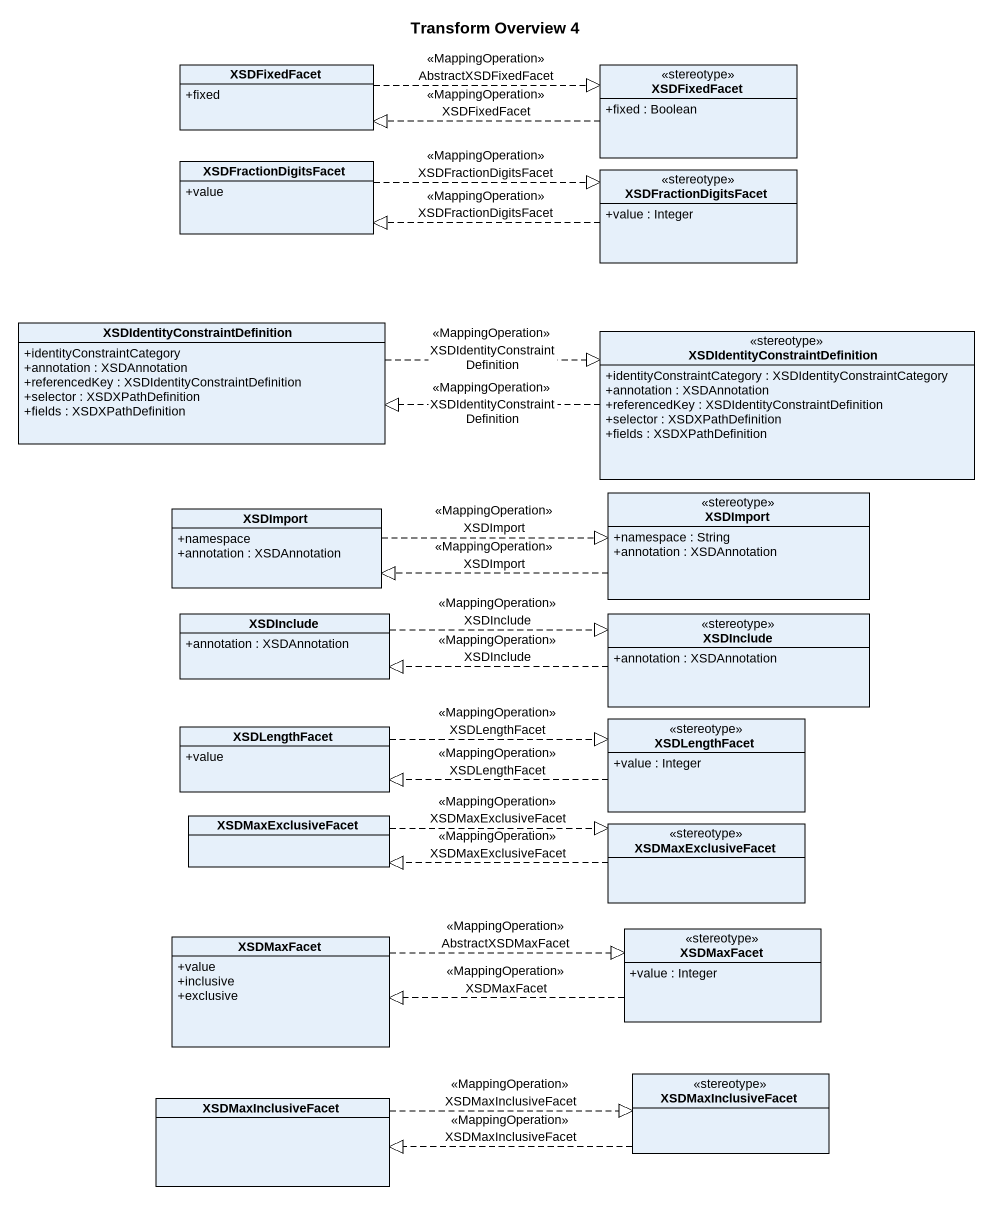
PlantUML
@startuml
title Transform Overview 4
hide circle
hide empty members
skinparam classAttributeIconSize 0
class XSDFixedFacet {
  +fixed
}
class "XSDFixedFacet" as XSDFixedFacet_2 <<stereotype>> {
  +fixed : Boolean
}
class XSDFractionDigitsFacet {
  +value
}
class "XSDFractionDigitsFacet" as XSDFractionDigitsFacet_2 <<stereotype>> {
  +value : Integer
}
class "XSDIdentityConstraintDefinition" as XSDIdentityConstraintDefinit {
  +identityConstraintCategory
  +annotation : XSDAnnotation
  +referencedKey : XSDIdentityConstraintDefinition
  +selector : XSDXPathDefinition
  +fields : XSDXPathDefinition
}
class "XSDIdentityConstraintDefinition" as XSDIdentityConstraintDefinit_2 <<stereotype>> {
  +identityConstraintCategory : XSDIdentityConstraintCategory
  +annotation : XSDAnnotation
  +referencedKey : XSDIdentityConstraintDefinition
  +selector : XSDXPathDefinition
  +fields : XSDXPathDefinition
}
class XSDImport {
  +namespace
  +annotation : XSDAnnotation
}
class "XSDImport" as XSDImport_2 <<stereotype>> {
  +namespace : String
  +annotation : XSDAnnotation
}
class XSDInclude {
  +annotation : XSDAnnotation
}
class "XSDInclude" as XSDInclude_2 <<stereotype>> {
  +annotation : XSDAnnotation
}
class XSDLengthFacet <<stereotype>> {
  +value : Integer
}
class "XSDLengthFacet" as XSDLengthFacet_2 {
  +value
}
class XSDMaxExclusiveFacet
class "XSDMaxExclusiveFacet" as XSDMaxExclusiveFacet_2 <<stereotype>>
class XSDMaxFacet <<stereotype>> {
  +value : Integer
}
class "XSDMaxFacet" as XSDMaxFacet_2 {
  +value
  +inclusive
  +exclusive
}
class XSDMaxInclusiveFacet <<stereotype>>
class "XSDMaxInclusiveFacet" as XSDMaxInclusiveFacet_2
XSDFixedFacet .right.|> XSDFixedFacet_2 : <<MappingOperation>>\nAbstractXSDFixedFacet
XSDFixedFacet_2 .left.|> XSDFixedFacet : <<MappingOperation>>\nXSDFixedFacet
XSDFractionDigitsFacet .right.|> XSDFractionDigitsFacet_2 : <<MappingOperation>>\nXSDFractionDigitsFacet
XSDFractionDigitsFacet_2 .left.|> XSDFractionDigitsFacet : <<MappingOperation>>\nXSDFractionDigitsFacet
XSDIdentityConstraintDefinit .right.|> XSDIdentityConstraintDefinit_2 : <<MappingOperation>>\nXSDIdentityConstraintDefinition
XSDIdentityConstraintDefinit_2 .left.|> XSDIdentityConstraintDefinit : <<MappingOperation>>\nXSDIdentityConstraintDefinition
XSDImport .right.|> XSDImport_2 : <<MappingOperation>>\nXSDImport
XSDImport_2 .left.|> XSDImport : <<MappingOperation>>\nXSDImport
XSDInclude .right.|> XSDInclude_2 : <<MappingOperation>>\nXSDInclude
XSDInclude_2 .left.|> XSDInclude : <<MappingOperation>>\nXSDInclude
XSDLengthFacet .left.|> XSDLengthFacet_2 : <<MappingOperation>>\nXSDLengthFacet
XSDLengthFacet_2 .right.|> XSDLengthFacet : <<MappingOperation>>\nXSDLengthFacet
XSDMaxExclusiveFacet .right.|> XSDMaxExclusiveFacet_2 : <<MappingOperation>>\nXSDMaxExclusiveFacet
XSDMaxExclusiveFacet_2 .left.|> XSDMaxExclusiveFacet : <<MappingOperation>>\nXSDMaxExclusiveFacet
XSDMaxFacet .left.|> XSDMaxFacet_2 : <<MappingOperation>>\nXSDMaxFacet
XSDMaxFacet_2 .right.|> XSDMaxFacet : <<MappingOperation>>\nAbstractXSDMaxFacet
XSDMaxInclusiveFacet .left.|> XSDMaxInclusiveFacet_2 : <<MappingOperation>>\nXSDMaxInclusiveFacet
XSDMaxInclusiveFacet_2 .right.|> XSDMaxInclusiveFacet : <<MappingOperation>>\nXSDMaxInclusiveFacet
@enduml
